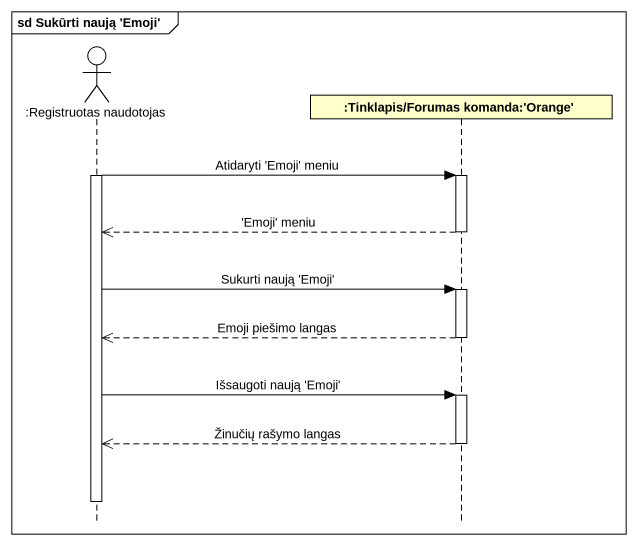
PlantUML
@startuml
mainframe sd Sukūrti naują 'Emoji'
hide footbox
actor ":Registruotas naudotojas" as Registruotas_naudotojas
participant ":Tinklapis/Forumas komanda:'Orange'" as Tinklapis_Forumas_komanda

activate Registruotas_naudotojas
Registruotas_naudotojas -> Tinklapis_Forumas_komanda : Atidaryti 'Emoji' meniu
activate Tinklapis_Forumas_komanda
Tinklapis_Forumas_komanda -->> Registruotas_naudotojas : 'Emoji' meniu
deactivate Tinklapis_Forumas_komanda
Registruotas_naudotojas -> Tinklapis_Forumas_komanda : Sukurti naują 'Emoji'
activate Tinklapis_Forumas_komanda
Tinklapis_Forumas_komanda -->> Registruotas_naudotojas : Emoji piešimo langas
deactivate Tinklapis_Forumas_komanda
Registruotas_naudotojas -> Tinklapis_Forumas_komanda : Išsaugoti naują 'Emoji'
activate Tinklapis_Forumas_komanda
Tinklapis_Forumas_komanda -->> Registruotas_naudotojas : Žinučių rašymo langas
deactivate Tinklapis_Forumas_komanda
deactivate Registruotas_naudotojas
@enduml
